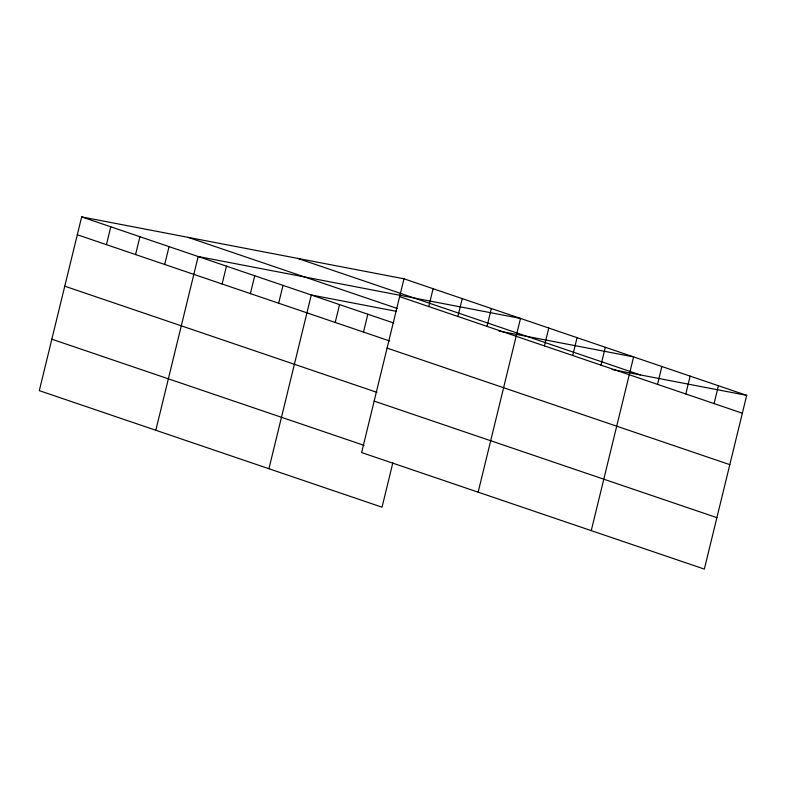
<?xml version="1.0" encoding="UTF-8"?>
<svg xmlns="http://www.w3.org/2000/svg" width="786" height="786" viewBox="0 0 786 786"><rect width="100%" height="100%" fill="white"/><g stroke="black" fill="none" stroke-linecap="round" stroke-linejoin="round"><path stroke-width="1.18" d="M403.975 278.804L361.619 452.549L704.344 569.093L746.7 395.358L403.975 278.804L81.656 216.907L39.3 390.642L382.025 507.196L392.862 462.757M106.434 244.652L110.787 226.81M135.565 254.566L139.918 236.714M164.696 264.469L169.049 246.627M155.825 430.266L198.18 256.531L520.499 318.438L478.143 492.174M222.104 283.992L226.456 266.149M250.38 293.6L254.733 275.758M278.657 303.219L283.009 285.377M268.93 468.731L311.285 294.986L396.37 311.335M335.209 322.447L339.552 304.604M363.486 332.065L367.828 314.223M428.753 306.56L433.106 288.717M457.884 316.463L462.237 298.621M487.015 326.377L491.368 308.525M544.423 345.899L548.775 328.047M572.699 355.508L577.052 337.666M600.976 365.126L605.328 347.284M591.249 530.638L633.604 356.893L498.953 331.034M657.528 384.354L661.871 366.512M685.805 393.973L690.147 376.13M714.071 403.582L718.424 385.739M612.058 369.499L746.7 395.358M297.609 258.378L640.335 374.932M399.622 296.656L742.348 413.2M188.021 237.333L397.284 308.495M81.656 216.907L393.845 323.066M77.303 234.749L389.492 340.908M387.085 348.1L729.811 464.644M64.766 286.192L376.956 392.361M374.156 401.106L716.891 517.65M51.837 339.198L364.036 445.357"/></g></svg>
